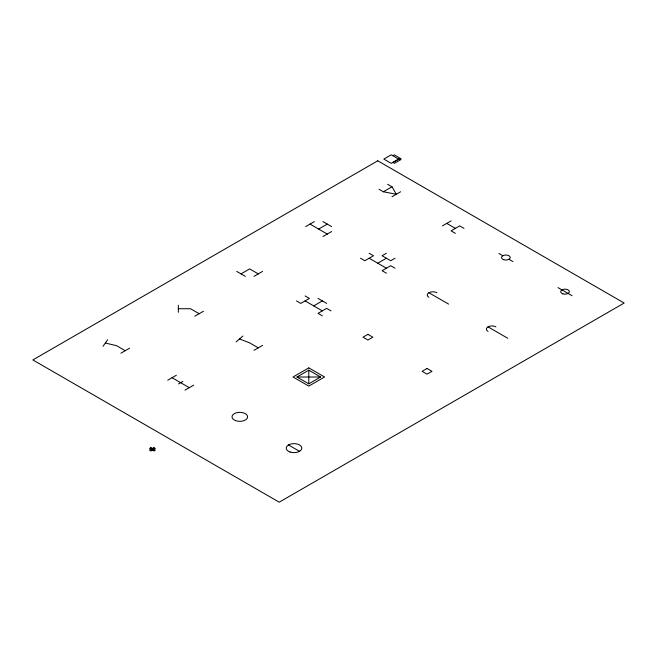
<?xml version="1.0" encoding="UTF-8"?>
<svg xmlns="http://www.w3.org/2000/svg" width="657" height="657" viewBox="0 0 657 657"><rect width="100%" height="100%" fill="white"/><g stroke="black" fill="none" stroke-linecap="round" stroke-linejoin="round"><path stroke-width="0.99" d="M103.018 346.272L107.682 339.768M236.126 341.886L242.909 336.031M392.787 155.701L394.266 154.847L400.967 158.715L399.489 159.569L391.227 154.814L383.836 159.084L391.227 163.355L398.618 159.084M305.71 226.583L314.333 221.606M241.037 273.887L249.66 268.902L258.283 273.887M318.645 229.079L327.268 224.094M383.376 191.77L391.999 186.793L396.311 194.258L383.376 191.77L379.056 189.282M120.929 353.187L129.552 348.202M253.972 276.375L262.595 271.39M322.957 236.545L331.58 231.568M391.999 196.755L400.622 191.77M194.842 316.198L203.465 311.221M386.398 253.257L382.087 255.745L390.71 260.722L395.021 258.234M167.74 380.206L176.363 375.229M377.775 263.211L386.398 258.234M442.448 225.877L451.072 220.9M178.515 383.943L182.835 381.454M313.718 305.891L322.341 300.906M184.987 390.168L193.61 385.191M253.972 350.337L262.595 345.36M296.964 377.011L308.79 370.178L320.616 377.011L308.79 383.836L296.964 377.011L320.616 377.011M178.334 308.733L190.53 308.733L199.153 313.709M105.35 343.02L116.618 345.713L125.241 350.698M239.518 338.955L249.66 342.872L258.283 347.849M387.687 184.305L391.999 186.793M464.006 228.365L459.695 225.877L451.072 230.853L455.383 233.342M446.76 223.388L455.383 228.365M498.877 253.471L502.819 255.745M508.961 259.301L512.903 261.576M558.007 287.61L572.033 295.716M322.957 221.606L331.58 226.583M369.152 253.257L373.463 255.745L364.84 260.722L360.529 258.234M395.021 268.196L390.71 265.707L382.087 270.684L386.398 273.172M310.022 224.094L327.268 234.056M369.152 258.234L386.398 268.196M428.906 297.276A5.568 3.211 0 0 1 428.906 292.735L448.616 304.109M488.036 331.415A5.568 3.211 0 0 1 488.036 326.874L507.746 338.248M318.029 298.418L326.652 303.394M305.094 295.929L309.406 298.418L300.783 303.394L296.471 300.906M330.964 310.868L326.652 308.379L318.029 313.356L322.341 315.845M305.094 300.906L322.341 310.868M236.725 271.39L245.348 276.375M172.052 377.718L189.298 387.679M288.489 444.945L299.526 451.318M152.498 448.46L153.952 449.298M150.929 449.372L152.383 450.209M308.79 370.178L308.79 383.836M178.334 305.209L178.334 312.256M488.036 326.874A5.568 3.211 0 0 1 495.904 326.874M428.906 292.735A5.568 3.211 0 0 1 436.774 292.735M377.775 160.801L32.85 359.937L279.225 502.186L624.15 303.041L377.775 160.801M399.489 158.715L393.017 162.451L394.496 163.306L400.967 159.569L399.489 158.715M150.929 447.663L149.541 448.46L153.952 451.006L155.339 450.209L150.929 447.663M153.886 447.663L149.541 450.168L150.995 451.006L155.339 448.501L153.886 447.663M308.798 367.887L293.03 376.987L308.798 386.094L324.566 376.987L308.798 367.887M367.92 334.339L362.993 337.181L367.92 340.022L372.848 337.181L367.92 334.339M427.05 368.47L422.123 371.32L427.05 374.162L431.978 371.32L427.05 368.47M290.107 452.032A7.802 4.509 0 0 0 301.809 448.131A7.802 4.509 0 0 0 290.107 444.231A7.802 4.509 0 0 0 290.107 452.032M235.428 420.57A7.802 4.509 0 0 0 247.59 417.162A7.802 4.509 0 0 0 236.397 412.785A7.802 4.509 0 0 0 235.428 420.57M562.844 293.835A4.344 2.513 0 0 0 569.364 291.659A4.344 2.513 0 0 0 562.844 289.491A4.344 2.513 0 0 0 562.844 293.835M503.714 259.696A4.344 2.513 0 0 0 510.234 257.528A4.344 2.513 0 0 0 503.714 255.351A4.344 2.513 0 0 0 503.714 259.696"/></g></svg>
